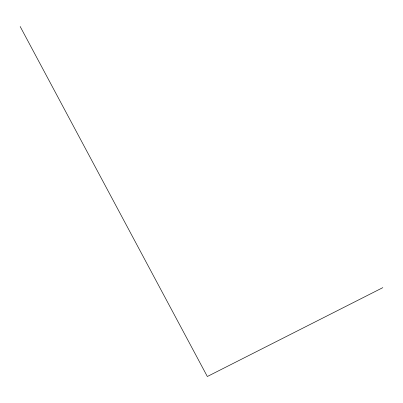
<?xml version="1.0" encoding="UTF-8"?>
<svg xmlns="http://www.w3.org/2000/svg" width="403" height="403" viewBox="0 0 403 403"><rect width="100%" height="100%" fill="white"/><g stroke="black" fill="none" stroke-linecap="round" stroke-linejoin="round"><path stroke-width="0.6" d="M382.85 287.631L207.333 376.513L20.15 26.487"/></g></svg>
